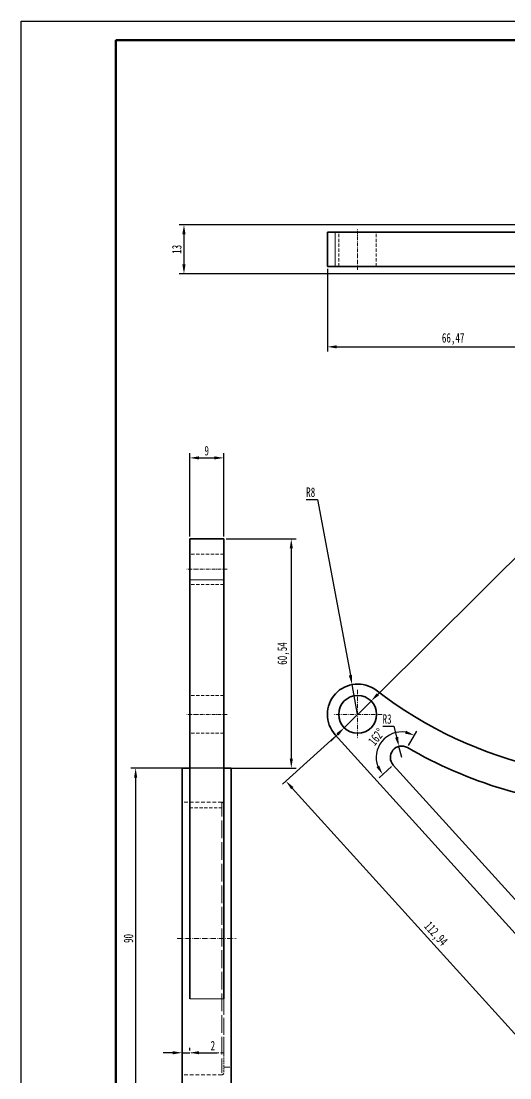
# Model space of a CAD drawing. Header units: millimetres. Extents: x 1050 to 2021, y 766 to 1186.
# Drawn here: x 1723.6 to 1852.7, y 906.4 to 1185.6 of the extents above; entities that cross this region are included whole.
import ezdxf

# ---------------------------------------------------------------- set-up
doc = ezdxf.new("R2010")
doc.units = ezdxf.units.MM
doc.header["$LTSCALE"] = 0.3
for name, pattern in [('CENTER', [50.8, 31.75, -6.35, 6.35, -6.35]), ('DASHDOT', [18.5, 12, -3, 0.5, -3]), ('DASHED', [19.05, 12.7, -6.35])]:
    doc.linetypes.add(name, pattern=pattern)
for name, color, linetype, lineweight in [('尺寸线', 3, 'Continuous', 25), ('粗实线', 7, 'Continuous', 50), ('细点画线', 1, 'CENTER', 25)]:
    doc.layers.add(name, color=color, linetype=linetype, lineweight=lineweight)
doc.styles.add('NUT Standard', font='simfang.ttf', dxfattribs={"width": 0.7, "height": 2.5})
doc.dimstyles.new('NUT Standard', dxfattribs={"dimtxt": 2.5, "dimasz": 2.5, "dimexe": 1.25, "dimexo": 0.625, "dimtad": 1, "dimtoh": 1, "dimtxsty": 'NUT Standard', "dimcen": 2.5, "dimadec": 0, "dimazin": 0, "dimtfac": 1, "dimtmove": 0, "dimatfit": 3, "dimfxl": 1, "dimarcsym": 0})

# ---------------------------------------------------------------- blocks, each defined once
blk = doc.blocks.new('*D6')
at = {"layer": 'Defpoints', "color": 0, "transparency": 16777216}
for p in [(1816, 1006.01), (1808.9, 998.96)]:
    blk.add_point(p, dxfattribs=at)
at = {"layer": '尺寸线', "color": 0, "lineweight": -2, "transparency": 16777216}
for p, q in [((1861.53, 1051.25), (1817.77, 1007.77)), ((1866.52, 1051.25), (1861.53, 1051.25)), ((1808.9, 998.96), (1816, 1006.01)), ((1807.13, 997.2), (1805.36, 995.43))]:
    blk.add_line(p, q, dxfattribs=at)
at = {"layer": '尺寸线', "color": 0, "transparency": 16777216}
for points in [[(1817.48, 1008.06), (1818.06, 1007.47), (1816, 1006.01)], [(1806.84, 997.49), (1807.42, 996.9), (1808.9, 998.96)]]:
    blk.add_solid(points, dxfattribs=at)
at = {"layer": '尺寸线', "color": 0, "transparency": 16777216, "insert": (1864.34, 1053.21), "char_height": 2.5, "attachment_point": 5, "style": 'NUT Standard'}
blk.add_mtext('∅10', dxfattribs=at)
blk = doc.blocks.new('*D11')
at = {"layer": 'Defpoints', "color": 0, "transparency": 16777216}
for p in [(1810.98, 1010.35), (1812.45, 1002.48)]:
    blk.add_point(p, dxfattribs=at)
at = {"layer": '尺寸线', "color": 0, "lineweight": -2, "transparency": 16777216}
for p, q in [((1798.88, 1059.27), (1801.84, 1059.27)), ((1801.84, 1059.27), (1810.52, 1012.8)), ((1812.45, 1002.48), (1810.98, 1010.35))]:
    blk.add_line(p, q, dxfattribs=at)
at = {"layer": '尺寸线', "color": 0, "transparency": 16777216}
blk.add_solid([(1810.93, 1012.88), (1810.11, 1012.73), (1810.98, 1010.35)], dxfattribs=at)
at = {"layer": '尺寸线', "color": 0, "transparency": 16777216, "insert": (1800.05, 1061.16), "char_height": 2.5, "attachment_point": 5, "style": 'NUT Standard'}
blk.add_mtext('R8', dxfattribs=at)
blk = doc.blocks.new('*D15')
at = {"layer": 'Defpoints', "color": 0, "transparency": 16777216}
for p in [(1823.36, 994.01), (1824.1, 991.1)]:
    blk.add_point(p, dxfattribs=at)
at = {"layer": '尺寸线', "color": 0, "lineweight": -2, "transparency": 16777216}
for p, q in [((1819.06, 999.34), (1822.01, 999.34)), ((1822.01, 999.34), (1822.74, 996.43)), ((1824.1, 991.1), (1823.36, 994.01))]:
    blk.add_line(p, q, dxfattribs=at)
at = {"layer": '尺寸线', "color": 0, "transparency": 16777216}
blk.add_solid([(1823.15, 996.53), (1822.34, 996.33), (1823.36, 994.01)], dxfattribs=at)
at = {"layer": '尺寸线', "color": 0, "transparency": 16777216, "insert": (1820.22, 1001.23), "char_height": 2.5, "attachment_point": 5, "style": 'NUT Standard'}
blk.add_mtext('R3', dxfattribs=at)
blk = doc.blocks.new('*D24')
at = {"layer": 'Defpoints', "color": 0, "transparency": 16777216}
for p in [(1806.77, 996.84), (1882.54, 913.09), (1869.29, 901.1)]:
    blk.add_point(p, dxfattribs=at)
at = {"layer": '尺寸线', "color": 0, "lineweight": -2, "transparency": 16777216}
for p, q in [((1806.31, 996.42), (1792.59, 984)), ((1795.19, 982.99), (1867.61, 902.95)), ((1882.08, 912.67), (1868.36, 900.26))]:
    blk.add_line(p, q, dxfattribs=at)
at = {"layer": '尺寸线', "color": 0, "transparency": 16777216}
for points in [[(1795.5, 983.27), (1794.88, 982.71), (1793.51, 984.84)], [(1867.92, 903.23), (1867.3, 902.67), (1869.29, 901.1)]]:
    blk.add_solid(points, dxfattribs=at)
at = {"layer": '尺寸线', "color": 0, "transparency": 16777216, "insert": (1832.93, 944.36), "char_height": 2.5, "attachment_point": 5, "rotation": 312.1385, "style": 'NUT Standard'}
blk.add_mtext('112,94', dxfattribs=at)
blk = doc.blocks.new('*D25')
at = {"layer": 'Defpoints', "color": 0, "transparency": 16777216}
for p in [(1821.34, 997.26), (1824.1, 991.1), (1825.59, 993.7), (1821.87, 989.09)]:
    blk.add_point(p, dxfattribs=at)
at = {"layer": '尺寸线', "color": 0, "lineweight": -2, "transparency": 16777216}
for p, q in [((1825.91, 994.24), (1828.09, 998.03)), ((1821.41, 988.67), (1818.17, 985.74))]:
    blk.add_line(p, q, dxfattribs=at)
blk.add_arc((1824.1, 991.1), 6.75, 81.3939, 200.7791, dxfattribs=at)
at = {"layer": '尺寸线', "color": 0, "transparency": 16777216}
for points in [[(1825.24, 998.16), (1824.97, 997.38), (1827.46, 996.94)], [(1818.14, 988.93), (1817.43, 988.49), (1819.09, 986.58)]]:
    blk.add_solid(points, dxfattribs=at)
at = {"layer": '尺寸线', "color": 0, "transparency": 16777216, "insert": (1817.38, 996.52), "char_height": 2.5, "attachment_point": 5, "rotation": 51.0865, "style": 'NUT Standard'}
blk.add_mtext('162°', dxfattribs=at)
blk = doc.blocks.new('*D29')
at = {"layer": 'Defpoints', "color": 0, "transparency": 16777216}
for p in [(1960.91, 1131.83), (1766.57, 1118.83), (1960.91, 1118.83)]:
    blk.add_point(p, dxfattribs=at)
at = {"layer": '尺寸线', "color": 0, "lineweight": -2, "transparency": 16777216}
for p, q in [((1960.29, 1131.83), (1765.32, 1131.83)), ((1766.57, 1129.33), (1766.57, 1121.33)), ((1960.29, 1118.83), (1765.32, 1118.83))]:
    blk.add_line(p, q, dxfattribs=at)
at = {"layer": '尺寸线', "color": 0, "transparency": 16777216}
for points in [[(1766.15, 1129.33), (1766.99, 1129.33), (1766.57, 1131.83)], [(1766.15, 1121.33), (1766.99, 1121.33), (1766.57, 1118.83)]]:
    blk.add_solid(points, dxfattribs=at)
at = {"layer": '尺寸线', "color": 0, "transparency": 16777216, "insert": (1764.68, 1125.33), "char_height": 2.5, "attachment_point": 5, "rotation": 90, "style": 'NUT Standard'}
blk.add_mtext('13', dxfattribs=at)
blk = doc.blocks.new('*D32')
at = {"layer": 'Defpoints', "color": 0, "transparency": 16777216}
for p in [(1804.45, 1120.83), (1870.92, 1120.83), (1870.92, 1099.57)]:
    blk.add_point(p, dxfattribs=at)
at = {"layer": '尺寸线', "color": 0, "lineweight": -2, "transparency": 16777216}
for p, q in [((1804.45, 1120.21), (1804.45, 1098.32)), ((1870.92, 1120.21), (1870.92, 1098.32)), ((1806.95, 1099.57), (1868.42, 1099.57))]:
    blk.add_line(p, q, dxfattribs=at)
at = {"layer": '尺寸线', "color": 0, "transparency": 16777216}
for points in [[(1806.95, 1099.99), (1806.95, 1099.15), (1804.45, 1099.57)], [(1868.42, 1099.99), (1868.42, 1099.15), (1870.92, 1099.57)]]:
    blk.add_solid(points, dxfattribs=at)
at = {"layer": '尺寸线', "color": 0, "transparency": 16777216, "insert": (1837.68, 1101.64), "char_height": 2.5, "attachment_point": 5, "style": 'NUT Standard'}
blk.add_mtext('66,47', dxfattribs=at)
blk = doc.blocks.new('*D33')
at = {"layer": 'Defpoints', "color": 0, "transparency": 16777216}
for p in [(1777.08, 1070.23), (1768.08, 1048.82), (1777.08, 1048.82)]:
    blk.add_point(p, dxfattribs=at)
at = {"layer": '尺寸线', "color": 0, "lineweight": -2, "transparency": 16777216}
for p, q in [((1768.08, 1049.45), (1768.08, 1071.48)), ((1770.58, 1070.23), (1774.58, 1070.23)), ((1777.08, 1049.45), (1777.08, 1071.48))]:
    blk.add_line(p, q, dxfattribs=at)
at = {"layer": '尺寸线', "color": 0, "transparency": 16777216}
for points in [[(1770.58, 1070.65), (1770.58, 1069.82), (1768.08, 1070.23)], [(1774.58, 1070.65), (1774.58, 1069.82), (1777.08, 1070.23)]]:
    blk.add_solid(points, dxfattribs=at)
at = {"layer": '尺寸线', "color": 0, "transparency": 16777216, "insert": (1772.58, 1072.12), "char_height": 2.5, "attachment_point": 5, "style": 'NUT Standard'}
blk.add_mtext('9', dxfattribs=at)
blk = doc.blocks.new('*D34')
at = {"layer": 'Defpoints', "color": 0, "transparency": 16777216}
for p in [(1777.08, 1048.82), (1777.08, 988.28), (1794.92, 988.28)]:
    blk.add_point(p, dxfattribs=at)
at = {"layer": '尺寸线', "color": 0, "lineweight": -2, "transparency": 16777216}
for p, q in [((1777.71, 1048.82), (1796.17, 1048.82)), ((1794.92, 1046.32), (1794.92, 990.78)), ((1777.71, 988.28), (1796.17, 988.28))]:
    blk.add_line(p, q, dxfattribs=at)
at = {"layer": '尺寸线', "color": 0, "transparency": 16777216}
for points in [[(1794.5, 1046.32), (1795.34, 1046.32), (1794.92, 1048.82)], [(1794.5, 990.78), (1795.34, 990.78), (1794.92, 988.28)]]:
    blk.add_solid(points, dxfattribs=at)
at = {"layer": '尺寸线', "color": 0, "transparency": 16777216, "insert": (1792.85, 1018.55), "char_height": 2.5, "attachment_point": 5, "rotation": 90, "style": 'NUT Standard'}
blk.add_mtext('60,54', dxfattribs=at)
blk = doc.blocks.new('*D35')
at = {"layer": 'Defpoints', "color": 0, "transparency": 16777216}
for p in [(1779.08, 988.28), (1753.81, 898.28), (1779.08, 898.28)]:
    blk.add_point(p, dxfattribs=at)
at = {"layer": '尺寸线', "color": 0, "lineweight": -2, "transparency": 16777216}
for p, q in [((1778.46, 988.28), (1752.56, 988.28)), ((1753.81, 985.78), (1753.81, 900.78)), ((1778.46, 898.28), (1752.56, 898.28))]:
    blk.add_line(p, q, dxfattribs=at)
at = {"layer": '尺寸线', "color": 0, "transparency": 16777216}
for points in [[(1753.39, 985.78), (1754.22, 985.78), (1753.81, 988.28)], [(1753.39, 900.78), (1754.22, 900.78), (1753.81, 898.28)]]:
    blk.add_solid(points, dxfattribs=at)
at = {"layer": '尺寸线', "color": 0, "transparency": 16777216, "insert": (1751.92, 943.28), "char_height": 2.5, "attachment_point": 5, "rotation": 90, "style": 'NUT Standard'}
blk.add_mtext('90', dxfattribs=at)
blk = doc.blocks.new('*D37')
at = {"layer": 'Defpoints', "color": 0, "transparency": 16777216}
for p in [(1768.08, 913.09), (1768.08, 913.09), (1766.08, 904.31)]:
    blk.add_point(p, dxfattribs=at)
at = {"layer": '尺寸线', "color": 0, "lineweight": -2, "transparency": 16777216}
for p, q in [((1763.58, 913.09), (1761.08, 913.09)), ((1766.08, 904.93), (1766.08, 914.34)), ((1766.08, 913.09), (1768.08, 913.09)), ((1768.08, 913.71), (1768.08, 914.34)), ((1770.58, 913.09), (1775.32, 913.09))]:
    blk.add_line(p, q, dxfattribs=at)
at = {"layer": '尺寸线', "color": 0, "transparency": 16777216}
for points in [[(1763.58, 913.51), (1763.58, 912.67), (1766.08, 913.09)], [(1770.58, 913.51), (1770.58, 912.67), (1768.08, 913.09)]]:
    blk.add_solid(points, dxfattribs=at)
at = {"layer": '尺寸线', "color": 0, "transparency": 16777216, "insert": (1774.2, 914.96), "char_height": 2.5, "attachment_point": 5, "style": 'NUT Standard'}
blk.add_mtext('2', dxfattribs=at)

msp = doc.modelspace()

# ---------------------------------------------------------------- linework, layer by layer
for p, q in [((1723.555, 765.619), (1723.555, 1185.619)), ((1723.555, 1185.619), (2020.555, 1185.619))]:
    msp.add_line(p, q)
at = {"color": 7, "lineweight": 35}
for p, q in [((1806.518, 1129.832), (1804.45, 1129.832)), ((1804.45, 1120.832), (1804.45, 1129.832)), ((1806.518, 1129.832), (1882.543, 1129.832)), ((1825.594, 1129.832), (1821.096, 1129.832)), ((1870.911, 1129.832), (1825.594, 1129.832)), ((1806.518, 1120.832), (1804.45, 1120.832)), ((1806.518, 1120.832), (1882.543, 1120.832)), ((1768.082, 1048.822), (1768.082, 1037.991)), ((1777.082, 1048.822), (1768.082, 1048.822)), ((1777.082, 1048.822), (1777.082, 1037.991)), ((1768.082, 1037.991), (1768.082, 927.353)), ((1777.082, 1037.991), (1777.082, 927.353)), ((1768.082, 1026.477), (1768.082, 1025.293)), ((1768.082, 1025.293), (1768.082, 989.055)), ((1806.518, 997.114), (1882.543, 913.089)), ((1766.082, 988.281), (1766.082, 904.309)), ((1768.082, 988.281), (1766.082, 988.281)), ((1777.082, 988.281), (1779.082, 988.281)), ((1779.082, 904.309), (1779.082, 988.281)), ((1821.871, 989.088), (1865.691, 940.657)), ((1768.082, 959.173), (1768.082, 957.232))]:
    msp.add_line(p, q, dxfattribs=at)
at = {"color": 7, "lineweight": 13}
for p, q in [((1806.518, 1120.832), (1806.518, 1129.832)), ((1777.082, 1037.991), (1768.082, 1037.991)), ((1777.082, 927.353), (1768.082, 927.353))]:
    msp.add_line(p, q, dxfattribs=at)
at = {"color": 40, "linetype": 'DASHED', "lineweight": 13, "ltscale": 0.225, "true_color": 0xf8d731}
for p, q in [((1807.45, 1120.832), (1807.45, 1129.832)), ((1817.315, 1120.832), (1817.315, 1129.832)), ((1777.082, 1044.822), (1768.082, 1044.822)), ((1777.082, 1036.822), (1768.082, 1036.822)), ((1777.082, 1007.481), (1768.082, 1007.481)), ((1777.082, 997.481), (1768.082, 997.481)), ((1768.082, 977.8), (1777.082, 977.8))]:
    msp.add_line(p, q, dxfattribs=at)
at = {"color": 7, "linetype": 'DASHED', "lineweight": 13, "ltscale": 0.11246}
msp.add_line((1825.594, 1120.832), (1821.096, 1120.832), dxfattribs=at)
at = {"color": 7, "linetype": 'DASHED', "lineweight": 13}
for p, q in [((1877.855, 1120.832), (1825.594, 1120.832)), ((1777.082, 1025.293), (1777.082, 989.055)), ((1776.582, 979.281), (1776.582, 912.104))]:
    msp.add_line(p, q, dxfattribs=at)
at = {"color": 7, "linetype": 'DASHED', "lineweight": 13, "ltscale": 0.029605}
msp.add_line((1777.082, 1026.477), (1777.082, 1025.293), dxfattribs=at)
at = {"color": 40, "linetype": 'DASHED', "lineweight": 13, "ltscale": 0.2625, "true_color": 0xf8d731}
for p, q in [((1776.582, 979.281), (1766.082, 979.281)), ((1776.582, 907.281), (1766.082, 907.281))]:
    msp.add_line(p, q, dxfattribs=at)
at = {"color": 40, "linetype": 'DASHED', "lineweight": 13, "true_color": 0xf8d731}
for p, q in [((1777.082, 978.781), (1777.082, 912.537)), ((1776.582, 974.457), (1776.582, 907.281))]:
    msp.add_line(p, q, dxfattribs=at)
at = {"color": 7, "linetype": 'DASHED', "lineweight": 13, "ltscale": 0.048511}
msp.add_line((1777.082, 959.173), (1777.082, 957.232), dxfattribs=at)
at = {"color": 7, "linetype": 'DASHED', "lineweight": 13, "ltscale": 0.439841}
msp.add_line((1777.082, 913.089), (1777.082, 930.683), dxfattribs=at)
at = {"color": 7, "linetype": 'DASHED', "lineweight": 13, "ltscale": 0.225}
msp.add_line((1777.082, 913.089), (1768.082, 913.089), dxfattribs=at)
at = {"color": 40, "linetype": 'DASHED', "lineweight": 13, "ltscale": 0.118903, "true_color": 0xf8d731}
msp.add_line((1777.082, 912.537), (1777.082, 907.781), dxfattribs=at)
at = {"color": 40, "linetype": 'DASHED', "lineweight": 13, "ltscale": 0.05, "true_color": 0xf8d731}
msp.add_line((1777.082, 909.281), (1779.082, 909.281), dxfattribs=at)
at = {"color": 7, "lineweight": 35}
msp.add_circle((1812.45, 1002.481), 5, dxfattribs=at)
for centre, radius, start, end in [((1886.036, 1098.534), 113, 232.54413, 331.5133), ((1812.45, 1002.481), 8, 52.54413, 222.13857), ((1824.096, 991.101), 3, 60.0344, 222.13857), ((1886.036, 1098.534), 121.01, 240.03439, 266.12331)]:
    msp.add_arc(centre, radius, start, end, dxfattribs=at)
at = {"color": 7, "linetype": 'DASHED', "lineweight": 13}
for centre, start, end in [((1776.582, 978.781), 0, 90), ((1776.582, 907.781), 270, 360)]:
    msp.add_arc(centre, 0.5, start, end, dxfattribs=at)
at = {"layer": '粗实线'}
for p, q in [((1748.555, 770.619), (1748.555, 1180.619)), ((1748.555, 1180.619), (2015.555, 1180.619))]:
    msp.add_line(p, q, dxfattribs=at)
at = {"layer": '细点画线', "linetype": 'DASHDOT', "lineweight": 13, "ltscale": 0.270001}
msp.add_line((1812.45, 1119.932), (1812.45, 1130.732), dxfattribs=at)
at = {"layer": '细点画线', "linetype": 'DASHDOT', "lineweight": 13, "ltscale": 0.270015}
for p, q in [((1777.982, 1040.822), (1767.181, 1040.822)), ((1777.982, 1002.481), (1767.181, 1002.481))]:
    msp.add_line(p, q, dxfattribs=at)
at = {"layer": '细点画线', "linetype": 'DASHDOT', "lineweight": 13, "ltscale": 0.325}
for p, q in [((1812.45, 1008.981), (1812.45, 995.981)), ((1818.95, 1002.481), (1805.95, 1002.481))]:
    msp.add_line(p, q, dxfattribs=at)
at = {"layer": '细点画线', "linetype": 'DASHDOT', "lineweight": 13, "ltscale": 0.390015}
msp.add_line((1764.781, 943.281), (1780.382, 943.281), dxfattribs=at)

# ---------------------------------------------------------------- dimensions: what is measured, and where the dimension line sits
at = {"layer": '尺寸线'}
for base, p1, p2, picture, middle in [((1766.569, 1118.832), (1960.911, 1131.832), (1960.911, 1118.832), '*D29', (1764.68, 1125.332)), ((1794.919, 988.281), (1777.082, 1048.822), (1777.082, 988.281), '*D34', (1792.851, 1018.551)), ((1753.805, 898.281), (1779.082, 988.281), (1779.082, 898.281), '*D35', (1751.916, 943.281))]:
    dim = msp.add_linear_dim(base=base, p1=p1, p2=p2, angle=90, dimstyle='NUT Standard', dxfattribs=at)
    dim.commit()
    dim.dimension.update_dxf_attribs({"geometry": picture, "text_midpoint": middle})
for base, p1, p2, picture, middle in [((1870.9153, 1099.5688), (1804.4499, 1120.8323), (1870.9153, 1120.8323), '*D32', (1837.6826, 1101.6366)), ((1777.082, 1070.235), (1768.082, 1048.822), (1777.082, 1048.822), '*D33', (1772.582, 1072.124)), ((1768.082, 913.089), (1766.082, 904.309), (1768.082, 913.089), '*D37', (1774.202, 914.964))]:
    dim = msp.add_linear_dim(base=base, p1=p1, p2=p2, dimstyle='NUT Standard', dxfattribs=at)
    dim.commit()
    dim.dimension.update_dxf_attribs({"geometry": picture, "text_midpoint": middle})
for center, mpoint, picture, middle in [((1812.45, 1002.481), (1810.981, 1010.345), '*D11', (1800.048, 1059.273)), ((1824.096, 991.101), (1823.359, 994.009), '*D15', (1820.223, 999.339))]:
    dim = msp.add_radius_dim(center=center, mpoint=mpoint, dimstyle='NUT Standard', dxfattribs=at)
    dim.commit()
    dim.dimension.update_dxf_attribs({"geometry": picture, "text_midpoint": middle, "dimtype": 164})
dim = msp.add_diameter_dim_2p(p1=(1808.903, 998.957), p2=(1815.997, 1006.005), dimstyle='NUT Standard', dxfattribs=at)
dim.commit()
dim.dimension.update_dxf_attribs({"geometry": '*D6', "text_midpoint": (1864.337, 1051.246), "dimtype": 163})
dim = msp.add_angular_dim_3p(base=(1821.345, 997.259), center=(1824.096, 991.101), p1=(1825.594, 993.7), p2=(1821.871, 989.088), dimstyle='NUT Standard', dxfattribs=at)
dim.commit()
dim.dimension.update_dxf_attribs({"geometry": '*D25', "text_midpoint": (1817.377, 996.524)})
dim = msp.add_aligned_dim(p1=(1806.769, 996.837), p2=(1882.543, 913.089), distance=-17.875, dimstyle='NUT Standard', dxfattribs=at)
dim.commit()
dim.dimension.update_dxf_attribs({"geometry": '*D24', "text_midpoint": (1832.934, 944.357)})

doc.saveas('drawing.dxf')
